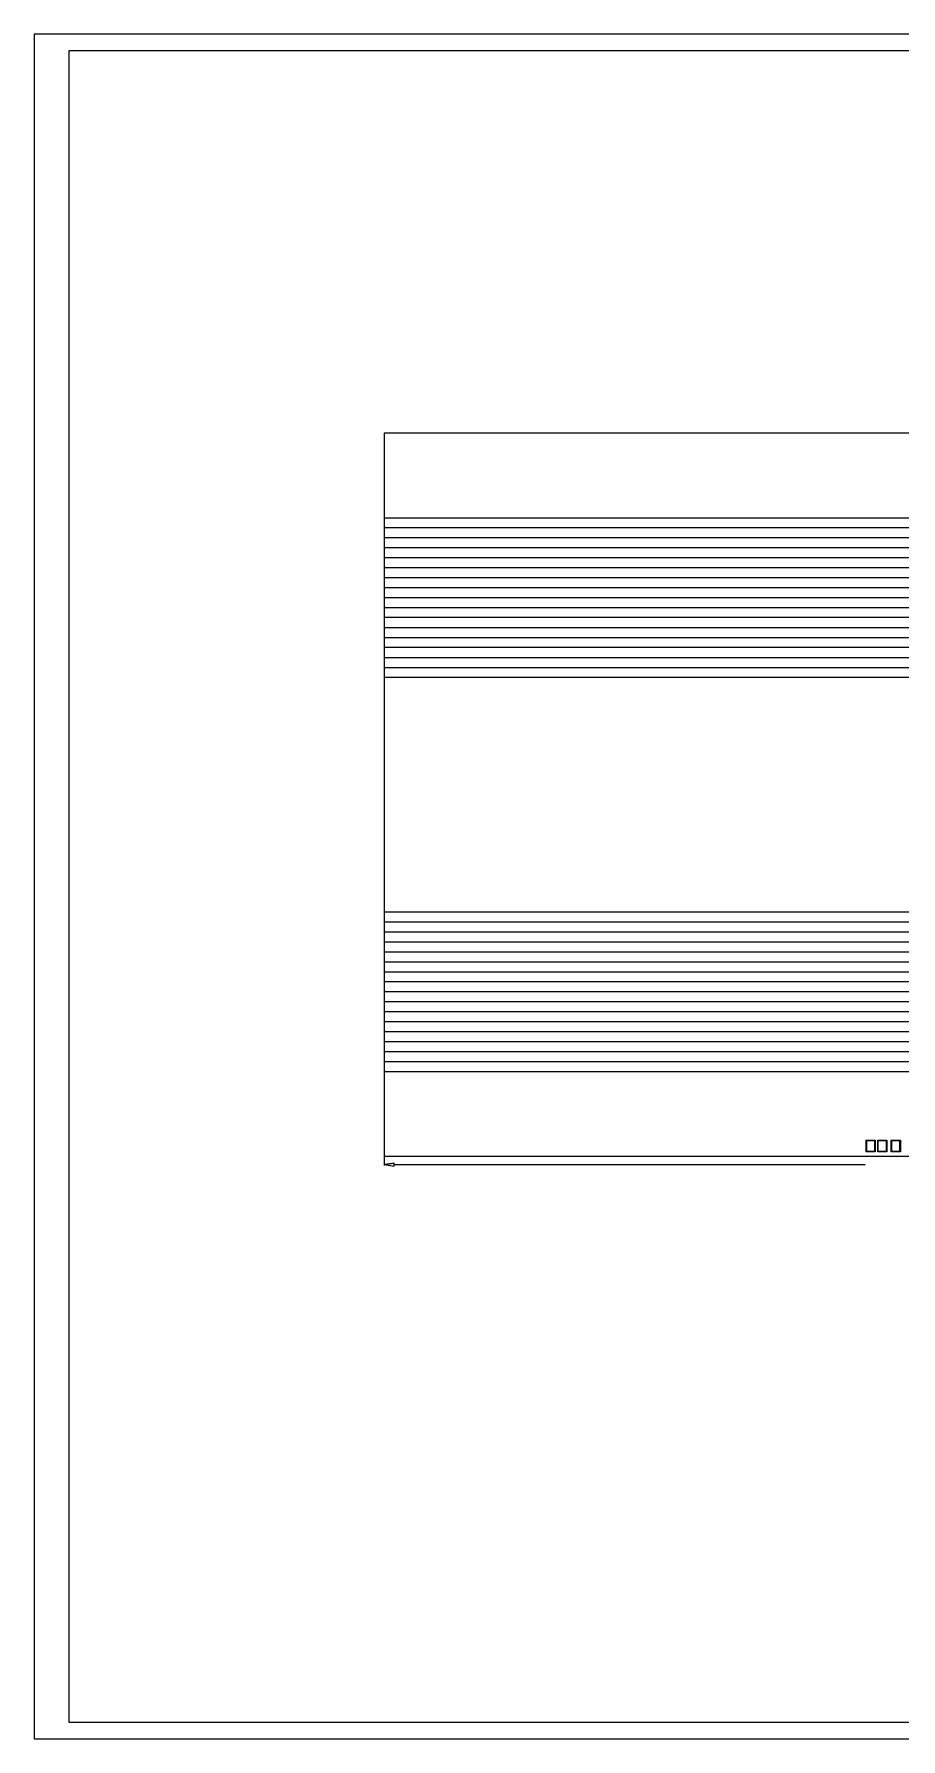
# Model space of a CAD drawing. Extents: x 0 to 27, y 0 to 13.2.
# Drawn here: x 0 to 6.7, y 0 to 13.18 of the extents above; entities that cross this region are included whole.
import ezdxf

# ---------------------------------------------------------------- set-up
doc = ezdxf.new("R2010")
doc.units = 0
doc.header["$MEASUREMENT"] = 0
doc.linetypes.add('AUSGEZOGEN', pattern=[0])
doc.layers.get('0').update_dxf_attribs({"linetype": 'AUSGEZOGEN'})

msp = doc.modelspace()

# ---------------------------------------------------------------- linework, layer by layer
for points in [[(0, 0), (26.986, 0), (26.986, 0), (26.986, 13.181), (26.986, 13.181), (0, 13.181), (0, 0)], [(0.268, 0.129), (26.718, 0.129), (26.718, 0.129), (26.718, 13.051), (26.718, 13.051), (0.268, 13.051), (0.268, 13.051), (0.268, 0.129)], [(10.418, 10.095), (2.704, 10.095)], [(2.704, 10.095), (2.704, 4.502)], [(10.418, 9.439), (2.704, 9.439)], [(10.418, 9.362), (2.704, 9.362)], [(10.418, 9.285), (2.704, 9.285)], [(10.418, 9.208), (2.704, 9.208)], [(10.418, 9.131), (2.704, 9.131)], [(10.418, 9.054), (2.704, 9.054)], [(10.418, 8.977), (2.704, 8.977)], [(10.418, 8.899), (2.704, 8.899)], [(10.418, 8.822), (2.704, 8.822)], [(10.418, 8.745), (2.704, 8.745)], [(10.418, 8.669), (2.704, 8.669)], [(10.418, 8.591), (2.704, 8.591)], [(10.418, 8.514), (2.704, 8.514)], [(10.418, 8.437), (2.704, 8.437)], [(10.418, 8.359), (2.704, 8.359)], [(10.418, 8.282), (2.704, 8.282)], [(10.418, 8.205), (2.704, 8.205)], [(10.418, 6.392), (2.704, 6.392)], [(10.418, 6.315), (2.704, 6.315)], [(10.418, 6.238), (2.704, 6.238)], [(10.418, 6.16), (2.704, 6.16)], [(10.418, 6.083), (2.704, 6.083)], [(10.418, 6.006), (2.704, 6.006)], [(10.418, 5.928), (2.704, 5.928)], [(10.418, 5.852), (2.704, 5.852)], [(10.418, 5.775), (2.704, 5.775)], [(10.418, 5.698), (2.704, 5.698)], [(10.418, 5.62), (2.704, 5.62)], [(10.418, 5.543), (2.704, 5.543)], [(10.418, 5.466), (2.704, 5.466)], [(10.418, 5.389), (2.704, 5.389)], [(10.418, 5.312), (2.704, 5.312)], [(10.418, 5.235), (2.704, 5.235)], [(10.418, 5.158), (2.704, 5.158)], [(6.428, 4.54), (6.428, 4.628), (6.428, 4.628), (6.498, 4.628), (6.498, 4.628), (6.498, 4.54), (6.498, 4.54), (6.428, 4.54)], [(6.43, 4.543), (6.496, 4.543), (6.496, 4.543), (6.496, 4.625), (6.496, 4.625), (6.43, 4.625), (6.43, 4.625), (6.43, 4.543)], [(6.517, 4.54), (6.517, 4.628), (6.517, 4.628), (6.587, 4.628), (6.587, 4.628), (6.587, 4.54), (6.587, 4.54), (6.517, 4.54)], [(6.519, 4.543), (6.585, 4.543), (6.585, 4.543), (6.585, 4.625), (6.585, 4.625), (6.519, 4.625), (6.519, 4.625), (6.519, 4.543)], [(6.621, 4.54), (6.621, 4.628), (6.621, 4.628), (6.692, 4.628), (6.692, 4.628), (6.692, 4.54), (6.692, 4.54), (6.621, 4.54)], [(6.623, 4.543), (6.689, 4.543), (6.689, 4.543), (6.689, 4.625), (6.689, 4.625), (6.623, 4.625), (6.623, 4.625), (6.623, 4.543)], [(10.418, 4.502), (2.704, 4.502)], [(2.704, 4.5), (2.704, 4.433)], [(2.781, 4.452), (2.704, 4.44), (2.781, 4.452), (2.704, 4.44), (2.704, 4.44), (2.781, 4.452), (2.704, 4.44), (2.781, 4.427), (2.781, 4.452)], [(2.781, 4.44), (6.421, 4.44)], [(0, 0), (0, 0)], [(0, 0), (0, 0)], [(0, 0), (0, 0)], [(0, 0), (0, 0)], [(0, 0), (0, 0)], [(0, 0), (0, 0)], [(0, 0), (0, 0)], [(0, 0), (0, 0)], [(0, 0), (0, 0)], [(0, 0), (0, 0)], [(0, 0), (0, 0)], [(0, 0), (0, 0)], [(0, 0), (0, 0)], [(0, 0), (0, 0)], [(0, 0), (0, 0)], [(0, 0), (0, 0)], [(0, 0), (0, 0)], [(0, 0), (0, 0)], [(0, 0), (0, 0)], [(0, 0), (0, 0)], [(0, 0), (0, 0)], [(0, 0), (0, 0)], [(0, 0), (0, 0)], [(0, 0), (0, 0)], [(0, 0), (0, 0)], [(0, 0), (0, 0)], [(0, 0), (0, 0)], [(0, 0), (0, 0)], [(0, 0), (0, 0)], [(0, 0), (0, 0)], [(0, 0), (0, 0)], [(0, 0), (0, 0)], [(0, 0), (0, 0)], [(0, 0), (0, 0)], [(0, 0), (0, 0)], [(0, 0), (0, 0)], [(0, 0), (0, 0)], [(0, 0), (0, 0)], [(0, 0), (0, 0)], [(0, 0), (0, 0)], [(0, 0), (0, 0)], [(0, 0), (0, 0)], [(0, 0), (0, 0)], [(0, 0), (0, 0)], [(0, 0), (0, 0)], [(0, 0), (0, 0)], [(0, 0), (0, 0)], [(0, 0), (0, 0)], [(0, 0), (0, 0)], [(0, 0), (0, 0)], [(0, 0), (0, 0)], [(0, 0), (0, 0)], [(0, 0), (0, 0)], [(0, 0), (0, 0)], [(0, 0), (0, 0)], [(0, 0), (0, 0)], [(0, 0), (0, 0)], [(0, 0), (0, 0)], [(0, 0), (0, 0)], [(0, 0), (0, 0)], [(0, 0), (0, 0)], [(0, 0), (0, 0)], [(0, 0), (0, 0)], [(0, 0), (0, 0)], [(0, 0), (0, 0)], [(0, 0), (0, 0)], [(0, 0), (0, 0)], [(0, 0), (0, 0)], [(0, 0), (0, 0)], [(0, 0), (0, 0)], [(0, 0), (0, 0)], [(0, 0), (0, 0)], [(0, 0), (0, 0)], [(0, 0), (0, 0)], [(0, 0), (0, 0)], [(0, 0), (0, 0)], [(0, 0), (0, 0)], [(0, 0), (0, 0)], [(0, 0), (0, 0)], [(0, 0), (0, 0)], [(0, 0), (0, 0)], [(0, 0), (0, 0)], [(0, 0), (0, 0)], [(0, 0), (0, 0)], [(0, 0), (0, 0)], [(0, 0), (0, 0)], [(0, 0), (0, 0)], [(0, 0), (0, 0)], [(0, 0), (0, 0)], [(0, 0), (0, 0)], [(0, 0), (0, 0)], [(0, 0), (0, 0)], [(0, 0), (0, 0)], [(0, 0), (0, 0)], [(0, 0), (0, 0)], [(0, 0), (0, 0)], [(0, 0), (0, 0)], [(0, 0), (0, 0)], [(0, 0), (0, 0)], [(0, 0), (0, 0)], [(0, 0), (0, 0)], [(0, 0), (0, 0)], [(0, 0), (0, 0)], [(0, 0), (0, 0)], [(0, 0), (0, 0)], [(0, 0), (0, 0)], [(0, 0), (0, 0)], [(0, 0), (0, 0)], [(0, 0), (0, 0)], [(0, 0), (0, 0)], [(0, 0), (0, 0)], [(0, 0), (0, 0)], [(0, 0), (0, 0)], [(0, 0), (0, 0)], [(0, 0), (0, 0)], [(0, 0), (0, 0)], [(0, 0), (0, 0)], [(0, 0), (0, 0)], [(0, 0), (0, 0)], [(0, 0), (0, 0)], [(0, 0), (0, 0)], [(0, 0), (0, 0)], [(0, 0), (0, 0)], [(0, 0), (0, 0)], [(0, 0), (0, 0)], [(0, 0), (0, 0)], [(0, 0), (0, 0)], [(0, 0), (0, 0)], [(0, 0), (0, 0)], [(0, 0), (0, 0)], [(0, 0), (0, 0)], [(0, 0), (0, 0)], [(0, 0), (0, 0)], [(0, 0), (0, 0)], [(0, 0), (0, 0)], [(0, 0), (0, 0)], [(0, 0), (0, 0)], [(0, 0), (0, 0)], [(0, 0), (0, 0)], [(0, 0), (0, 0)], [(0, 0), (0, 0)], [(0, 0), (0, 0)], [(0, 0), (0, 0)], [(0, 0), (0, 0)], [(0, 0), (0, 0)], [(0, 0), (0, 0)], [(0, 0), (0, 0)], [(0, 0), (0, 0)], [(0, 0), (0, 0)], [(0, 0), (0, 0)], [(0, 0), (0, 0)], [(0, 0), (0, 0)], [(0, 0), (0, 0)], [(0, 0), (0, 0)], [(0, 0), (0, 0)], [(0, 0), (0, 0)], [(0, 0), (0, 0)], [(0, 0), (0, 0)], [(0, 0), (0, 0)], [(0, 0), (0, 0)], [(0, 0), (0, 0)], [(0, 0), (0, 0)], [(0, 0), (0, 0)], [(0, 0), (0, 0)], [(0, 0), (0, 0)], [(0, 0), (0, 0)], [(0, 0), (0, 0)], [(0, 0), (0, 0)], [(0, 0), (0, 0)], [(0, 0), (0, 0)], [(0, 0), (0, 0)], [(0, 0), (0, 0)], [(0, 0), (0, 0)], [(0, 0), (0, 0)], [(0, 0), (0, 0)], [(0, 0), (0, 0)], [(0, 0), (0, 0)], [(0, 0), (0, 0)], [(0, 0), (0, 0)], [(0, 0), (0, 0)], [(0, 0), (0, 0)], [(0, 0), (0, 0)], [(0, 0), (0, 0)], [(0, 0), (0, 0)], [(0, 0), (0, 0)], [(0, 0), (0, 0)], [(0, 0), (0, 0)], [(0, 0), (0, 0)], [(0, 0), (0, 0)], [(0, 0), (0, 0)], [(0, 0), (0, 0)], [(0, 0), (0, 0)], [(0, 0), (0, 0)], [(0, 0), (0, 0)], [(0, 0), (0, 0)], [(0, 0), (0, 0)], [(0, 0), (0, 0)], [(0, 0), (0, 0)], [(0, 0), (0, 0)], [(0, 0), (0, 0)], [(0, 0), (0, 0)], [(0, 0), (0, 0)], [(0, 0), (0, 0)], [(0, 0), (0, 0)], [(0, 0), (0, 0)], [(0, 0), (0, 0)], [(0, 0), (0, 0)], [(0, 0), (0, 0)], [(0, 0), (0, 0)], [(0, 0), (0, 0)], [(0, 0), (0, 0)], [(0, 0), (0, 0)], [(0, 0), (0, 0)], [(0, 0), (0, 0)], [(0, 0), (0, 0)], [(0, 0), (0, 0)], [(0, 0), (0, 0)], [(0, 0), (0, 0)], [(0, 0), (0, 0)], [(0, 0), (0, 0)], [(0, 0), (0, 0)], [(0, 0), (0, 0)], [(0, 0), (0, 0)], [(0, 0), (0, 0)], [(0, 0), (0, 0)], [(0, 0), (0, 0)], [(0, 0), (0, 0)], [(0, 0), (0, 0)], [(0, 0), (0, 0)], [(0, 0), (0, 0)], [(0, 0), (0, 0)], [(0, 0), (0, 0)], [(0, 0), (0, 0)], [(0, 0), (0, 0)], [(0, 0), (0, 0)], [(0, 0), (0, 0)], [(0, 0), (0, 0)], [(0, 0), (0, 0)], [(0, 0), (0, 0)], [(0, 0), (0, 0)], [(0, 0), (0, 0)], [(0, 0), (0, 0)], [(0, 0), (0, 0)], [(0, 0), (0, 0)], [(0, 0), (0, 0)], [(0, 0), (0, 0)], [(0, 0), (0, 0)], [(0, 0), (0, 0)], [(0, 0), (0, 0)], [(0, 0), (0, 0)], [(0, 0), (0, 0)], [(0, 0), (0, 0)], [(0, 0), (0, 0)], [(0, 0), (0, 0)], [(0, 0), (0, 0)], [(0, 0), (0, 0)], [(0, 0), (0, 0)], [(0, 0), (0, 0)], [(0, 0), (0, 0)], [(0, 0), (0, 0)], [(0, 0), (0, 0)], [(0, 0), (0, 0)], [(0, 0), (0, 0)], [(0, 0), (0, 0)], [(0, 0), (0, 0)], [(0, 0), (0, 0)], [(0, 0), (0, 0)], [(0, 0), (0, 0)], [(0, 0), (0, 0)], [(0, 0), (0, 0)], [(0, 0), (0, 0)], [(0, 0), (0, 0)], [(0, 0), (0, 0)], [(0, 0), (0, 0)], [(0, 0), (0, 0)], [(0, 0), (0, 0)], [(0, 0), (0, 0)], [(0, 0), (0, 0)], [(0, 0), (0, 0)], [(0, 0), (0, 0)], [(0, 0), (0, 0)], [(0, 0), (0, 0)], [(0, 0), (0, 0)], [(0, 0), (0, 0)], [(0, 0), (0, 0)], [(0, 0), (0, 0)], [(0, 0), (0, 0)], [(0, 0), (0, 0)], [(0, 0), (0, 0)], [(0, 0), (0, 0)], [(0, 0), (0, 0)], [(0, 0), (0, 0)], [(0, 0), (0, 0)], [(0, 0), (0, 0)], [(0, 0), (0, 0)], [(0, 0), (0, 0)], [(0, 0), (0, 0)], [(0, 0), (0, 0)], [(0, 0), (0, 0)], [(0, 0), (0, 0)], [(0, 0), (0, 0)], [(0, 0), (0, 0)], [(0, 0), (0, 0)], [(0, 0), (0, 0)]]:
    msp.add_lwpolyline(points)

doc.saveas('drawing.dxf')
